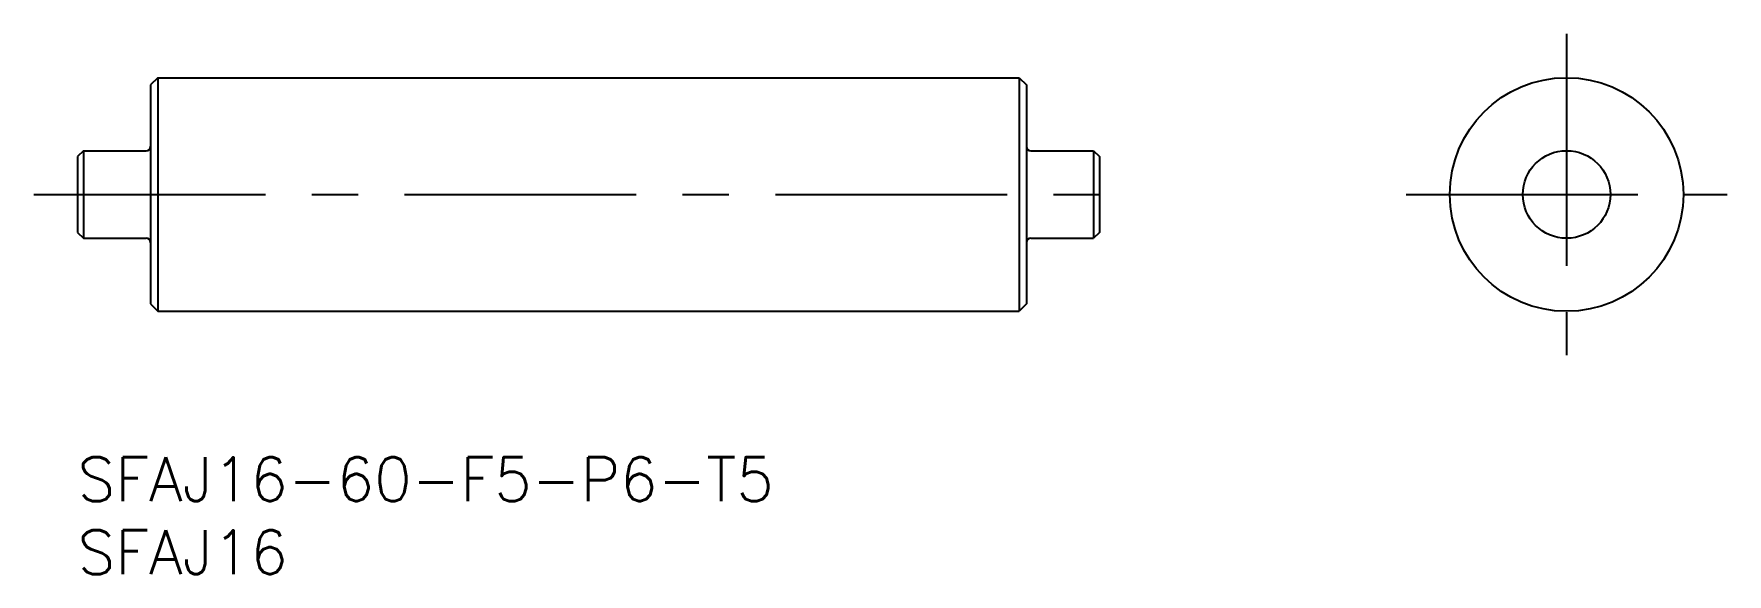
# Model space of a CAD drawing. Extents: x -3 to 113, y -8 to 29.
import ezdxf

# ---------------------------------------------------------------- set-up
doc = ezdxf.new("R2010")
doc.units = 0
doc.header["$LTSCALE"] = 0.5
doc.linetypes.add('CENTER', pattern=[50.8, 31.75, -6.35, 6.35, -6.35])
for name, color, linetype in [('MSM_CENTER', 1, 'CENTER'), ('MSM_CONTINUOUS', 7, 'CONTINUOUS'), ('MSM_PART_NUMBER', 7, 'CONTINUOUS')]:
    doc.layers.add(name, color=color, linetype=linetype)
doc.styles.get("Standard").update_dxf_attribs({"font": 'txt.shx', "height": 3, "bigfont": 'bigfont.shx'})

# ---------------------------------------------------------------- blocks, each defined once
blk = doc.blocks.new('*U4')
at = {"layer": 'MSM_PART_NUMBER'}
blk.add_text('SFAJ16-60-F5-P6-T5', height=3, dxfattribs=at).set_placement((0, -3))
blk = doc.blocks.new('*U5')
at = {"layer": 'MSM_PART_NUMBER'}
blk.add_text('SFAJ16', height=3, dxfattribs=at).set_placement((0, -8))

msp = doc.modelspace()

# ---------------------------------------------------------------- linework, layer by layer
at = {"layer": 'MSM_CENTER'}
for p, q in [((102.01, 29), (102.01, 7)), ((-3, 18), (73, 18)), ((91.01, 18), (113.01, 18))]:
    msp.add_line(p, q, dxfattribs=at)
at = {"layer": 'MSM_CONTINUOUS'}
for p, q in [((5.5, 26), (5, 25.5)), ((5.5, 26), (5.5, 10)), ((5.5, 26), (64.5, 26)), ((64.5, 26), (64.5, 10)), ((64.5, 26), (65, 25.5)), ((5, 25.5), (5, 10.5)), ((65, 25.5), (65, 10.5)), ((0.4, 21), (0, 20.6)), ((0.4, 21), (4.7, 21)), ((0.4, 21), (0.4, 15)), ((65.3, 21), (69.6, 21)), ((69.6, 21), (69.6, 15)), ((69.6, 21), (70, 20.6)), ((0, 20.6), (0, 15.4)), ((70, 20.6), (70, 15.4)), ((0, 15.4), (0.4, 15)), ((70, 15.4), (69.6, 15)), ((0.4, 15), (4.7, 15)), ((65.3, 15), (69.6, 15)), ((5, 10.5), (5.5, 10)), ((65, 10.5), (64.5, 10)), ((5.5, 10), (64.5, 10))]:
    msp.add_line(p, q, dxfattribs=at)
for radius in [8, 3]:
    msp.add_circle((102.01, 18), radius, dxfattribs=at)
for centre, start, end in [((4.7, 21.3), 270, 0), ((65.3, 21.3), 180, 270), ((4.7, 14.7), 0, 90), ((65.3, 14.7), 90, 180)]:
    msp.add_arc(centre, 0.3, start, end, dxfattribs=at)

# ---------------------------------------------------------------- block references
for name in ['*U4', '*U5']:
    msp.add_blockref(name, (0, 0), dxfattribs=at)

doc.saveas('drawing.dxf')
